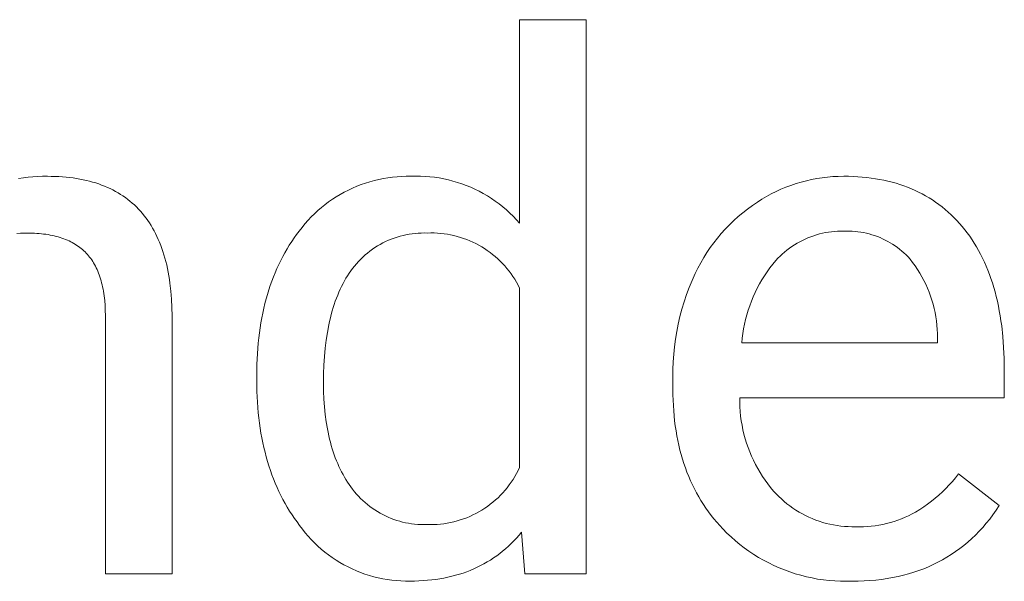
# Model space of a CAD drawing. Header units: millimetres. Extents: x 0 to 5466, y 0 to 3819.
# Drawn here: x 3908.2 to 4005.2, y 431.2 to 486.5 of the extents above; entities that cross this region are included whole.
import ezdxf

# ---------------------------------------------------------------- set-up
doc = ezdxf.new("R2010")
doc.units = ezdxf.units.MM
doc.header["$MEASUREMENT"] = 0
doc.layers.add('Domyślny', color=7, linetype='Continuous', true_color=0x000000)

msp = doc.modelspace()

# ---------------------------------------------------------------- linework, layer by layer
at = {"layer": 'Domyślny', "color": 18, "lineweight": 15, "true_color": 0x000000}
for p, q in [((3957.429, 466.45), (3957.429, 486.507)), ((3957.429, 486.507), (3963.999, 486.507)), ((3963.999, 486.507), (3963.999, 431.906)), ((3908.1, 470.858), (3908.568, 470.934)), ((3908.568, 470.934), (3909.038, 470.994)), ((3909.038, 470.994), (3909.51, 471.038)), ((3909.51, 471.038), (3909.984, 471.067)), ((3909.984, 471.067), (3910.458, 471.079)), ((3910.458, 471.079), (3910.932, 471.075)), ((3910.932, 471.075), (3911.311, 471.072)), ((3911.311, 471.072), (3911.683, 471.062)), ((3911.683, 471.062), (3912.05, 471.045)), ((3912.05, 471.045), (3912.41, 471.021)), ((3912.41, 471.021), (3912.765, 470.991)), ((3912.765, 470.991), (3913.113, 470.954)), ((3913.113, 470.954), (3913.456, 470.91)), ((3913.456, 470.91), (3913.793, 470.86)), ((3913.793, 470.86), (3914.124, 470.803)), ((3914.124, 470.803), (3914.449, 470.739)), ((3914.449, 470.739), (3914.768, 470.669)), ((3914.768, 470.669), (3915.081, 470.591)), ((3915.081, 470.591), (3915.388, 470.507)), ((3915.388, 470.507), (3915.689, 470.417)), ((3915.689, 470.417), (3915.984, 470.319)), ((3915.984, 470.319), (3916.274, 470.215)), ((3941.401, 470.094), (3941.825, 470.259)), ((3941.825, 470.259), (3942.254, 470.409)), ((3942.254, 470.409), (3942.688, 470.544)), ((3942.688, 470.544), (3943.126, 470.664)), ((3943.126, 470.664), (3943.568, 470.769)), ((3943.568, 470.769), (3944.014, 470.858)), ((3944.014, 470.858), (3944.462, 470.933)), ((3944.462, 470.933), (3944.912, 470.992)), ((3944.912, 470.992), (3945.365, 471.036)), ((3945.365, 471.036), (3945.818, 471.064)), ((3945.818, 471.064), (3946.272, 471.076)), ((3946.272, 471.076), (3946.727, 471.073)), ((3946.727, 471.073), (3947.191, 471.086)), ((3947.191, 471.086), (3947.655, 471.083)), ((3947.655, 471.083), (3948.119, 471.064)), ((3948.119, 471.064), (3948.581, 471.029)), ((3948.581, 471.029), (3949.043, 470.977)), ((3949.043, 470.977), (3949.502, 470.91)), ((3949.502, 470.91), (3949.958, 470.826)), ((3949.958, 470.826), (3950.412, 470.727)), ((3950.412, 470.727), (3950.861, 470.612)), ((3950.861, 470.612), (3951.306, 470.481)), ((3951.306, 470.481), (3951.747, 470.335)), ((3951.747, 470.335), (3952.182, 470.173)), ((3984.149, 470.184), (3984.65, 470.354)), ((3984.65, 470.354), (3985.157, 470.506)), ((3985.157, 470.506), (3985.67, 470.64)), ((3985.67, 470.64), (3986.186, 470.757)), ((3986.186, 470.757), (3986.706, 470.856)), ((3986.706, 470.856), (3987.229, 470.937)), ((3987.229, 470.937), (3987.755, 471)), ((3987.755, 471), (3988.283, 471.044)), ((3988.283, 471.044), (3988.812, 471.071)), ((3988.812, 471.071), (3989.341, 471.079)), ((3989.341, 471.079), (3989.807, 471.074)), ((3989.807, 471.074), (3990.266, 471.059)), ((3990.266, 471.059), (3990.719, 471.035)), ((3990.719, 471.035), (3991.165, 471.002)), ((3991.165, 471.002), (3991.605, 470.959)), ((3991.605, 470.959), (3992.038, 470.906)), ((3992.038, 470.906), (3992.464, 470.843)), ((3992.464, 470.843), (3992.884, 470.771)), ((3992.884, 470.771), (3993.297, 470.689)), ((3993.297, 470.689), (3993.704, 470.598)), ((3993.704, 470.598), (3994.104, 470.497)), ((3994.104, 470.497), (3994.498, 470.386)), ((3994.498, 470.386), (3994.885, 470.265)), ((3994.885, 470.265), (3995.265, 470.135)), ((3916.274, 470.215), (3916.557, 470.104)), ((3916.557, 470.104), (3916.835, 469.987)), ((3916.835, 469.987), (3917.106, 469.862)), ((3917.106, 469.862), (3917.372, 469.731)), ((3917.372, 469.731), (3917.632, 469.594)), ((3917.632, 469.594), (3917.886, 469.449)), ((3917.886, 469.449), (3918.133, 469.298)), ((3918.133, 469.298), (3918.375, 469.14)), ((3939.381, 469.061), (3939.77, 469.295)), ((3939.77, 469.295), (3940.168, 469.516)), ((3940.168, 469.516), (3940.572, 469.723)), ((3940.572, 469.723), (3940.983, 469.916)), ((3940.983, 469.916), (3941.401, 470.094)), ((3952.182, 470.173), (3952.611, 469.997)), ((3952.611, 469.997), (3953.034, 469.805)), ((3953.034, 469.805), (3953.45, 469.599)), ((3953.45, 469.599), (3953.858, 469.379)), ((3953.858, 469.379), (3954.259, 469.144)), ((3981.744, 469.084), (3982.209, 469.337)), ((3982.209, 469.337), (3982.683, 469.574)), ((3982.683, 469.574), (3983.164, 469.794)), ((3983.164, 469.794), (3983.653, 469.998)), ((3983.653, 469.998), (3984.149, 470.184)), ((3995.265, 470.135), (3995.639, 469.995)), ((3995.639, 469.995), (3996.007, 469.846)), ((3996.007, 469.846), (3996.368, 469.686)), ((3996.368, 469.686), (3996.723, 469.517)), ((3996.723, 469.517), (3997.071, 469.339)), ((3997.071, 469.339), (3997.412, 469.15)), ((3918.375, 469.14), (3918.611, 468.976)), ((3918.611, 468.976), (3918.842, 468.804)), ((3918.842, 468.804), (3919.066, 468.626)), ((3919.066, 468.626), (3919.284, 468.441)), ((3919.284, 468.441), (3919.497, 468.25)), ((3938.264, 468.281), (3938.627, 468.554)), ((3938.627, 468.554), (3939, 468.814)), ((3939, 468.814), (3939.381, 469.061)), ((3954.259, 469.144), (3954.651, 468.896)), ((3954.651, 468.896), (3955.034, 468.634)), ((3955.034, 468.634), (3955.408, 468.359)), ((3955.408, 468.359), (3955.771, 468.071)), ((3980.353, 468.201), (3980.842, 468.531)), ((3980.842, 468.531), (3981.288, 468.815)), ((3981.288, 468.815), (3981.744, 469.084)), ((3997.412, 469.15), (3997.747, 468.952)), ((3997.747, 468.952), (3998.076, 468.744)), ((3998.076, 468.744), (3998.398, 468.527)), ((3998.398, 468.527), (3998.714, 468.299)), ((3998.714, 468.299), (3999.023, 468.062)), ((3919.497, 468.25), (3919.703, 468.052)), ((3919.703, 468.052), (3919.904, 467.847)), ((3919.904, 467.847), (3920.098, 467.635)), ((3920.098, 467.635), (3920.287, 467.417)), ((3920.287, 467.417), (3920.47, 467.192)), ((3936.91, 467.07), (3937.233, 467.39)), ((3937.233, 467.39), (3937.566, 467.699)), ((3937.566, 467.699), (3937.91, 467.996)), ((3937.91, 467.996), (3938.264, 468.281)), ((3955.771, 468.071), (3956.125, 467.77)), ((3956.125, 467.77), (3956.468, 467.457)), ((3956.468, 467.457), (3956.8, 467.133)), ((3978.959, 467.112), (3979.411, 467.491)), ((3979.411, 467.491), (3979.876, 467.854)), ((3979.876, 467.854), (3980.353, 468.201)), ((3999.023, 468.062), (3999.326, 467.815)), ((3999.326, 467.815), (3999.622, 467.558)), ((3999.622, 467.558), (3999.912, 467.292)), ((3920.47, 467.192), (3920.647, 466.96)), ((3920.647, 466.96), (3920.818, 466.721)), ((3920.818, 466.721), (3920.983, 466.476)), ((3920.983, 466.476), (3921.143, 466.224)), ((3936.01, 466.047), (3936.298, 466.398)), ((3936.298, 466.398), (3936.598, 466.739)), ((3936.598, 466.739), (3936.91, 467.07)), ((3956.8, 467.133), (3957.12, 466.797)), ((3957.12, 466.797), (3957.429, 466.45)), ((3978.097, 466.308), (3978.521, 466.718)), ((3978.521, 466.718), (3978.959, 467.112)), ((3999.912, 467.292), (4000.195, 467.016)), ((4000.195, 467.016), (4000.473, 466.73)), ((4000.473, 466.73), (4000.743, 466.434)), ((4000.743, 466.434), (4001.007, 466.128)), ((3908.269, 465.478), (3907.939, 465.456)), ((3908.6, 465.488), (3908.269, 465.478)), ((3908.93, 465.488), (3908.6, 465.488)), ((3909.417, 465.48), (3908.93, 465.488)), ((3909.654, 465.47), (3909.417, 465.48)), ((3909.887, 465.456), (3909.654, 465.47)), ((3910.117, 465.438), (3909.887, 465.456)), ((3910.342, 465.417), (3910.117, 465.438)), ((3910.563, 465.391), (3910.342, 465.417)), ((3910.78, 465.362), (3910.563, 465.391)), ((3921.143, 466.224), (3921.296, 465.966)), ((3921.296, 465.966), (3921.444, 465.7)), ((3921.444, 465.7), (3921.585, 465.428)), ((3921.585, 465.428), (3921.721, 465.149)), ((3935.477, 465.346), (3935.734, 465.686)), ((3935.734, 465.686), (3936.01, 466.047)), ((3946.839, 465.413), (3946.54, 465.368)), ((3947.139, 465.449), (3946.839, 465.413)), ((3947.44, 465.473), (3947.139, 465.449)), ((3947.742, 465.488), (3947.44, 465.473)), ((3948.045, 465.492), (3947.742, 465.488)), ((3948.347, 465.486), (3948.045, 465.492)), ((3948.676, 465.494), (3948.347, 465.486)), ((3949.005, 465.49), (3948.676, 465.494)), ((3949.334, 465.475), (3949.005, 465.49)), ((3949.662, 465.45), (3949.334, 465.475)), ((3949.989, 465.413), (3949.662, 465.45)), ((3950.315, 465.365), (3949.989, 465.413)), ((3976.912, 464.995), (3977.292, 465.446)), ((3977.292, 465.446), (3977.687, 465.884)), ((3977.687, 465.884), (3978.097, 466.308)), ((3986.963, 465.392), (3986.674, 465.311)), ((3987.255, 465.463), (3986.963, 465.392)), ((3987.549, 465.523), (3987.255, 465.463)), ((3987.845, 465.574), (3987.549, 465.523)), ((3988.142, 465.614), (3987.845, 465.574)), ((3988.441, 465.644), (3988.142, 465.614)), ((3988.741, 465.664), (3988.441, 465.644)), ((3989.041, 465.674), (3988.741, 465.664)), ((3989.341, 465.673), (3989.041, 465.674)), ((3989.623, 465.681), (3989.341, 465.673)), ((3989.904, 465.679), (3989.623, 465.681)), ((3990.186, 465.667), (3989.904, 465.679)), ((3990.467, 465.646), (3990.186, 465.667)), ((3990.747, 465.616), (3990.467, 465.646)), ((3991.026, 465.576), (3990.747, 465.616)), ((3991.303, 465.526), (3991.026, 465.576)), ((3991.578, 465.467), (3991.303, 465.526)), ((3991.852, 465.399), (3991.578, 465.467)), ((3992.123, 465.321), (3991.852, 465.399)), ((4001.007, 466.128), (4001.263, 465.815)), ((4001.263, 465.815), (4001.51, 465.494)), ((4001.51, 465.494), (4001.749, 465.165)), ((3910.992, 465.329), (3910.78, 465.362)), ((3911.201, 465.291), (3910.992, 465.329)), ((3911.406, 465.25), (3911.201, 465.291)), ((3911.606, 465.205), (3911.406, 465.25)), ((3911.803, 465.157), (3911.606, 465.205)), ((3911.995, 465.104), (3911.803, 465.157)), ((3912.184, 465.047), (3911.995, 465.104)), ((3912.368, 464.987), (3912.184, 465.047)), ((3912.548, 464.923), (3912.368, 464.987)), ((3912.724, 464.855), (3912.548, 464.923)), ((3912.896, 464.783), (3912.724, 464.855)), ((3913.064, 464.707), (3912.896, 464.783)), ((3913.227, 464.628), (3913.064, 464.707)), ((3913.387, 464.545), (3913.227, 464.628)), ((3913.542, 464.457), (3913.387, 464.545)), ((3913.693, 464.367), (3913.542, 464.457)), ((3921.721, 465.149), (3921.851, 464.864)), ((3921.851, 464.864), (3921.975, 464.572)), ((3921.975, 464.572), (3922.093, 464.273)), ((3934.754, 464.287), (3934.987, 464.647)), ((3934.987, 464.647), (3935.228, 465)), ((3935.228, 465), (3935.477, 465.346)), ((3943.97, 464.509), (3943.704, 464.366)), ((3944.241, 464.643), (3943.97, 464.509)), ((3944.516, 464.768), (3944.241, 464.643)), ((3944.796, 464.883), (3944.516, 464.768)), ((3945.079, 464.989), (3944.796, 464.883)), ((3945.366, 465.085), (3945.079, 464.989)), ((3945.656, 465.171), (3945.366, 465.085)), ((3945.948, 465.247), (3945.656, 465.171)), ((3946.243, 465.312), (3945.948, 465.247)), ((3946.54, 465.368), (3946.243, 465.312)), ((3950.639, 465.305), (3950.315, 465.365)), ((3950.96, 465.235), (3950.639, 465.305)), ((3951.279, 465.154), (3950.96, 465.235)), ((3951.595, 465.062), (3951.279, 465.154)), ((3951.908, 464.96), (3951.595, 465.062)), ((3952.217, 464.846), (3951.908, 464.96)), ((3952.522, 464.723), (3952.217, 464.846)), ((3952.823, 464.589), (3952.522, 464.723)), ((3953.119, 464.445), (3952.823, 464.589)), ((3953.41, 464.291), (3953.119, 464.445)), ((3976.202, 464.054), (3976.549, 464.53)), ((3976.549, 464.53), (3976.912, 464.995)), ((3984.75, 464.478), (3984.493, 464.322)), ((3985.012, 464.625), (3984.75, 464.478)), ((3985.278, 464.763), (3985.012, 464.625)), ((3985.549, 464.892), (3985.278, 464.763)), ((3985.825, 465.011), (3985.549, 464.892)), ((3986.104, 465.121), (3985.825, 465.011)), ((3986.387, 465.221), (3986.104, 465.121)), ((3986.674, 465.311), (3986.387, 465.221)), ((3992.391, 465.234), (3992.123, 465.321)), ((3992.655, 465.138), (3992.391, 465.234)), ((3992.917, 465.034), (3992.655, 465.138)), ((3993.175, 464.92), (3992.917, 465.034)), ((3993.429, 464.798), (3993.175, 464.92)), ((3993.678, 464.667), (3993.429, 464.798)), ((3993.923, 464.527), (3993.678, 464.667)), ((3994.163, 464.38), (3993.923, 464.527)), ((4001.749, 465.165), (4001.98, 464.827)), ((4001.98, 464.827), (4002.203, 464.481)), ((4002.203, 464.481), (4002.418, 464.127)), ((3913.84, 464.272), (3913.693, 464.367)), ((3913.983, 464.173), (3913.84, 464.272)), ((3914.122, 464.071), (3913.983, 464.173)), ((3914.257, 463.965), (3914.122, 464.071)), ((3914.388, 463.855), (3914.257, 463.965)), ((3914.514, 463.742), (3914.388, 463.855)), ((3914.636, 463.625), (3914.514, 463.742)), ((3914.754, 463.504), (3914.636, 463.625)), ((3914.87, 463.379), (3914.754, 463.504)), ((3922.093, 464.273), (3922.205, 463.967)), ((3922.205, 463.967), (3922.311, 463.654)), ((3922.311, 463.654), (3922.411, 463.335)), ((3934.105, 463.166), (3934.314, 463.546)), ((3934.314, 463.546), (3934.53, 463.92)), ((3934.53, 463.92), (3934.754, 464.287)), ((3942.456, 463.517), (3942.225, 463.323)), ((3942.694, 463.704), (3942.456, 463.517)), ((3942.938, 463.882), (3942.694, 463.704)), ((3943.188, 464.052), (3942.938, 463.882)), ((3943.443, 464.214), (3943.188, 464.052)), ((3943.704, 464.366), (3943.443, 464.214)), ((3953.695, 464.127), (3953.41, 464.291)), ((3953.975, 463.953), (3953.695, 464.127)), ((3954.249, 463.77), (3953.975, 463.953)), ((3954.516, 463.578), (3954.249, 463.77)), ((3954.777, 463.377), (3954.516, 463.578)), ((3975.559, 463.065), (3975.872, 463.565)), ((3975.872, 463.565), (3976.202, 464.054)), ((3983.524, 463.614), (3983.298, 463.416)), ((3983.757, 463.803), (3983.524, 463.614)), ((3983.997, 463.984), (3983.757, 463.803)), ((3984.242, 464.157), (3983.997, 463.984)), ((3984.493, 464.322), (3984.242, 464.157)), ((3994.398, 464.224), (3994.163, 464.38)), ((3994.627, 464.061), (3994.398, 464.224)), ((3994.851, 463.89), (3994.627, 464.061)), ((3995.068, 463.711), (3994.851, 463.89)), ((3995.28, 463.525), (3995.068, 463.711)), ((3995.485, 463.332), (3995.28, 463.525)), ((4002.418, 464.127), (4002.624, 463.765)), ((4002.624, 463.765), (4002.823, 463.394)), ((3914.982, 463.249), (3914.87, 463.379)), ((3915.091, 463.116), (3914.982, 463.249)), ((3915.196, 462.977), (3915.091, 463.116)), ((3915.297, 462.835), (3915.196, 462.977)), ((3915.394, 462.688), (3915.297, 462.835)), ((3915.487, 462.537), (3915.394, 462.688)), ((3915.577, 462.381), (3915.487, 462.537)), ((3922.411, 463.335), (3922.506, 463.01)), ((3922.506, 463.01), (3922.594, 462.677)), ((3922.594, 462.677), (3922.677, 462.338)), ((3933.713, 462.385), (3933.905, 462.779)), ((3933.905, 462.779), (3934.105, 463.166)), ((3941.371, 462.468), (3941.176, 462.237)), ((3941.573, 462.693), (3941.371, 462.468)), ((3941.783, 462.91), (3941.573, 462.693)), ((3942, 463.12), (3941.783, 462.91)), ((3942.225, 463.323), (3942, 463.12)), ((3955.03, 463.167), (3954.777, 463.377)), ((3955.276, 462.948), (3955.03, 463.167)), ((3955.515, 462.721), (3955.276, 462.948)), ((3955.746, 462.487), (3955.515, 462.721)), ((3955.969, 462.244), (3955.746, 462.487)), ((3974.986, 462.035), (3975.263, 462.555)), ((3975.263, 462.555), (3975.559, 463.065)), ((3982.662, 462.779), (3982.363, 462.417)), ((3982.866, 462.999), (3982.662, 462.779)), ((3983.079, 463.211), (3982.866, 462.999)), ((3983.298, 463.416), (3983.079, 463.211)), ((3995.683, 463.132), (3995.485, 463.332)), ((3995.875, 462.925), (3995.683, 463.132)), ((3996.13, 462.592), (3995.875, 462.925)), ((3996.375, 462.251), (3996.13, 462.592)), ((4002.823, 463.394), (4003.013, 463.015)), ((4003.013, 463.015), (4003.196, 462.628)), ((4003.196, 462.628), (4003.37, 462.232)), ((3915.664, 462.221), (3915.577, 462.381)), ((3915.746, 462.057), (3915.664, 462.221)), ((3915.825, 461.889), (3915.746, 462.057)), ((3915.9, 461.716), (3915.825, 461.889)), ((3915.972, 461.538), (3915.9, 461.716)), ((3916.04, 461.357), (3915.972, 461.538)), ((3922.677, 462.338), (3922.754, 461.992)), ((3922.754, 461.992), (3922.825, 461.639)), ((3922.825, 461.639), (3922.89, 461.28)), ((3933.186, 461.162), (3933.353, 461.576)), ((3933.353, 461.576), (3933.529, 461.984)), ((3933.529, 461.984), (3933.713, 462.385)), ((3940.647, 461.519), (3940.488, 461.276)), ((3940.812, 461.755), (3940.647, 461.519)), ((3940.99, 461.999), (3940.812, 461.755)), ((3941.176, 462.237), (3940.99, 461.999)), ((3956.183, 461.994), (3955.969, 462.244)), ((3956.389, 461.737), (3956.183, 461.994)), ((3956.585, 461.473), (3956.389, 461.737)), ((3974.417, 460.818), (3974.726, 461.505)), ((3974.726, 461.505), (3974.986, 462.035)), ((3981.802, 461.663), (3981.541, 461.272)), ((3982.076, 462.044), (3981.802, 461.663)), ((3982.363, 462.417), (3982.076, 462.044)), ((3996.607, 461.902), (3996.375, 462.251)), ((3996.828, 461.546), (3996.607, 461.902)), ((3997.037, 461.182), (3996.828, 461.546)), ((4003.37, 462.232), (4003.536, 461.828)), ((4003.536, 461.828), (4003.694, 461.416)), ((3916.104, 461.171), (3916.04, 461.357)), ((3916.165, 460.981), (3916.104, 461.171)), ((3916.222, 460.786), (3916.165, 460.981)), ((3916.275, 460.587), (3916.222, 460.786)), ((3916.325, 460.384), (3916.275, 460.587)), ((3922.89, 461.28), (3922.949, 460.913)), ((3922.949, 460.913), (3923.002, 460.54)), ((3923.002, 460.54), (3923.091, 459.775)), ((3932.875, 460.313), (3933.026, 460.741)), ((3933.026, 460.741), (3933.186, 461.162)), ((3940.184, 460.769), (3940.04, 460.505)), ((3940.333, 461.026), (3940.184, 460.769)), ((3940.488, 461.276), (3940.333, 461.026)), ((3956.773, 461.203), (3956.585, 461.473)), ((3956.951, 460.926), (3956.773, 461.203)), ((3957.12, 460.644), (3956.951, 460.926)), ((3957.279, 460.355), (3957.12, 460.644)), ((3974.13, 460.121), (3974.417, 460.818)), ((3981.293, 460.873), (3981.058, 460.467)), ((3981.541, 461.272), (3981.293, 460.873)), ((3997.233, 460.811), (3997.037, 461.182)), ((3997.417, 460.434), (3997.233, 460.811)), ((4003.694, 461.416), (4003.844, 460.995)), ((4003.844, 460.995), (4003.986, 460.566)), ((4003.986, 460.566), (4004.12, 460.129)), ((3916.371, 460.177), (3916.325, 460.384)), ((3916.414, 459.965), (3916.371, 460.177)), ((3916.453, 459.749), (3916.414, 459.965)), ((3916.489, 459.528), (3916.453, 459.749)), ((3923.091, 459.775), (3923.157, 458.982)), ((3932.597, 459.436), (3932.732, 459.878)), ((3932.732, 459.878), (3932.875, 460.313)), ((3939.638, 459.67), (3939.515, 459.378)), ((3939.767, 459.956), (3939.638, 459.67)), ((3939.901, 460.234), (3939.767, 459.956)), ((3940.04, 460.505), (3939.901, 460.234)), ((3957.429, 460.062), (3957.279, 460.355)), ((3957.429, 442.39), (3957.429, 460.062)), ((3973.866, 459.415), (3974.13, 460.121)), ((3980.629, 459.631), (3980.435, 459.202)), ((3980.836, 460.052), (3980.629, 459.631)), ((3981.058, 460.467), (3980.836, 460.052)), ((3997.588, 460.051), (3997.417, 460.434)), ((3997.745, 459.663), (3997.588, 460.051)), ((3997.89, 459.269), (3997.745, 459.663)), ((4004.12, 460.129), (4004.245, 459.683)), ((4004.245, 459.683), (4004.363, 459.229)), ((3916.52, 459.304), (3916.489, 459.528)), ((3916.573, 458.841), (3916.52, 459.304)), ((3916.612, 458.362), (3916.573, 458.841)), ((3923.157, 458.982), (3923.199, 458.162)), ((3932.351, 458.533), (3932.47, 458.988)), ((3932.47, 458.988), (3932.597, 459.436)), ((3939.284, 458.771), (3939.176, 458.457)), ((3939.397, 459.078), (3939.284, 458.771)), ((3939.515, 459.378), (3939.397, 459.078)), ((3973.407, 457.979), (3973.625, 458.701)), ((3973.625, 458.701), (3973.866, 459.415)), ((3980.256, 458.768), (3980.091, 458.328)), ((3980.435, 459.202), (3980.256, 458.768)), ((3998.022, 458.871), (3997.89, 459.269)), ((3998.14, 458.469), (3998.022, 458.871)), ((4004.363, 459.229), (4004.472, 458.767)), ((4004.472, 458.767), (4004.574, 458.296)), ((3916.637, 457.866), (3916.612, 458.362)), ((3916.647, 457.352), (3916.637, 457.866)), ((3923.199, 458.162), (3923.218, 457.316)), ((3932.138, 457.603), (3932.24, 458.071)), ((3932.24, 458.071), (3932.351, 458.533)), ((3938.975, 457.809), (3938.883, 457.474)), ((3939.073, 458.137), (3938.975, 457.809)), ((3939.176, 458.457), (3939.073, 458.137)), ((3973.213, 457.251), (3973.407, 457.979)), ((3979.941, 457.883), (3979.806, 457.433)), ((3980.091, 458.328), (3979.941, 457.883)), ((3998.244, 458.062), (3998.14, 458.469)), ((3998.335, 457.653), (3998.244, 458.062)), ((3998.412, 457.241), (3998.335, 457.653)), ((4004.574, 458.296), (4004.667, 457.817)), ((4004.667, 457.817), (4004.752, 457.329)), ((3916.647, 431.908), (3916.647, 457.352)), ((3923.218, 457.316), (3923.218, 431.908)), ((3931.958, 456.645), (3932.044, 457.127)), ((3932.044, 457.127), (3932.138, 457.603)), ((3938.714, 456.783), (3938.638, 456.427)), ((3938.796, 457.132), (3938.714, 456.783)), ((3938.883, 457.474), (3938.796, 457.132)), ((3973.042, 456.517), (3973.213, 457.251)), ((3979.686, 456.979), (3979.581, 456.521)), ((3979.806, 457.433), (3979.686, 456.979)), ((3998.475, 456.826), (3998.412, 457.241)), ((3998.524, 456.41), (3998.475, 456.826)), ((4004.752, 457.329), (4004.829, 456.833)), ((4004.829, 456.833), (4004.898, 456.328)), ((3931.81, 455.661), (3931.88, 456.156)), ((3931.88, 456.156), (3931.958, 456.645)), ((3938.5, 455.693), (3938.384, 454.932)), ((3938.638, 456.427), (3938.5, 455.693)), ((3972.773, 455.033), (3972.896, 455.777)), ((3972.896, 455.777), (3973.042, 456.517)), ((3979.491, 456.06), (3979.416, 455.596)), ((3979.581, 456.521), (3979.491, 456.06)), ((3998.559, 455.992), (3998.524, 456.41)), ((3998.58, 455.573), (3998.559, 455.992)), ((4004.898, 456.328), (4005.011, 455.294)), ((3931.695, 454.649), (3931.749, 455.158)), ((3931.749, 455.158), (3931.81, 455.661)), ((3938.384, 454.932), (3938.288, 454.143)), ((3972.674, 454.286), (3972.773, 455.033)), ((3979.357, 455.13), (3979.313, 454.662)), ((3979.416, 455.596), (3979.357, 455.13)), ((3998.587, 455.153), (3998.58, 455.573)), ((3998.587, 454.662), (3998.587, 455.153)), ((4005.011, 455.294), (4005.092, 454.225)), ((3931.613, 453.611), (3931.695, 454.649)), ((3938.288, 454.143), (3938.214, 453.326)), ((3972.6, 453.536), (3972.674, 454.286)), ((3979.313, 454.662), (3998.587, 454.662)), ((4005.092, 454.225), (4005.141, 453.123)), ((3931.564, 452.546), (3931.613, 453.611)), ((3938.214, 453.326), (3938.161, 452.481)), ((3972.525, 452.031), (3972.55, 452.784)), ((3972.55, 452.784), (3972.6, 453.536)), ((4005.141, 453.123), (4005.157, 451.987)), ((3931.548, 451.453), (3931.564, 452.546)), ((3938.161, 452.481), (3938.129, 451.608)), ((3972.524, 451.277), (3972.525, 452.031)), ((4005.157, 451.987), (4005.157, 449.257)), ((3931.548, 450.962), (3931.548, 451.453)), ((3931.564, 449.873), (3931.548, 450.962)), ((3938.129, 451.608), (3938.118, 450.707)), ((3972.524, 450.076), (3972.524, 451.277)), ((3931.614, 448.81), (3931.564, 449.873)), ((3938.118, 450.707), (3938.129, 449.899)), ((3938.129, 449.899), (3938.161, 449.113)), ((3972.529, 449.541), (3972.524, 450.076)), ((3938.161, 449.113), (3938.214, 448.35)), ((3972.543, 449.014), (3972.529, 449.541)), ((3972.567, 448.493), (3972.543, 449.014)), ((3979.112, 449.257), (3979.111, 448.802)), ((4005.157, 449.257), (3979.112, 449.257)), ((3931.697, 447.774), (3931.614, 448.81)), ((3938.214, 448.35), (3938.288, 447.609)), ((3972.601, 447.979), (3972.567, 448.493)), ((3972.644, 447.472), (3972.601, 447.979)), ((3979.111, 448.802), (3979.124, 448.348)), ((3979.124, 448.348), (3979.153, 447.894)), ((3931.751, 447.266), (3931.697, 447.774)), ((3931.813, 446.764), (3931.751, 447.266)), ((3938.288, 447.609), (3938.384, 446.89)), ((3972.697, 446.972), (3972.644, 447.472)), ((3972.759, 446.478), (3972.697, 446.972)), ((3979.153, 447.894), (3979.197, 447.442)), ((3979.197, 447.442), (3979.256, 446.991)), ((3979.256, 446.991), (3979.33, 446.543)), ((3931.884, 446.269), (3931.813, 446.764)), ((3931.963, 445.78), (3931.884, 446.269)), ((3938.384, 446.89), (3938.5, 446.194)), ((3938.5, 446.194), (3938.566, 445.855)), ((3972.831, 445.991), (3972.759, 446.478)), ((3972.913, 445.511), (3972.831, 445.991)), ((3979.33, 446.543), (3979.419, 446.097)), ((3979.419, 446.097), (3979.523, 445.654)), ((3932.05, 445.298), (3931.963, 445.78)), ((3932.145, 444.822), (3932.05, 445.298)), ((3938.566, 445.855), (3938.638, 445.52)), ((3938.638, 445.52), (3938.714, 445.192)), ((3938.714, 445.192), (3938.796, 444.869)), ((3973.004, 445.037), (3972.913, 445.511)), ((3973.105, 444.57), (3973.004, 445.037)), ((3979.523, 445.654), (3979.642, 445.216)), ((3979.642, 445.216), (3979.775, 444.781)), ((3932.248, 444.353), (3932.145, 444.822)), ((3932.36, 443.891), (3932.248, 444.353)), ((3938.796, 444.869), (3938.883, 444.552)), ((3938.883, 444.552), (3938.975, 444.241)), ((3938.975, 444.241), (3939.073, 443.935)), ((3973.215, 444.11), (3973.105, 444.57)), ((3973.335, 443.657), (3973.215, 444.11)), ((3979.775, 444.781), (3979.923, 444.351)), ((3979.923, 444.351), (3980.085, 443.926)), ((3932.48, 443.435), (3932.36, 443.891)), ((3932.608, 442.986), (3932.48, 443.435)), ((3939.073, 443.935), (3939.176, 443.635)), ((3939.176, 443.635), (3939.284, 443.34)), ((3939.284, 443.34), (3939.397, 443.052)), ((3973.465, 443.211), (3973.335, 443.657)), ((3973.604, 442.771), (3973.465, 443.211)), ((3980.085, 443.926), (3980.261, 443.507)), ((3980.261, 443.507), (3980.451, 443.094)), ((3980.451, 443.094), (3980.655, 442.688)), ((3932.744, 442.543), (3932.608, 442.986)), ((3932.889, 442.106), (3932.744, 442.543)), ((3933.042, 441.676), (3932.889, 442.106)), ((3939.397, 443.052), (3939.515, 442.769)), ((3939.515, 442.769), (3939.638, 442.491)), ((3939.638, 442.491), (3939.767, 442.22)), ((3939.767, 442.22), (3939.901, 441.954)), ((3957.284, 442.088), (3957.429, 442.39)), ((3973.752, 442.338), (3973.604, 442.771)), ((3973.911, 441.912), (3973.752, 442.338)), ((3980.655, 442.688), (3980.872, 442.289)), ((3980.872, 442.289), (3981.102, 441.897)), ((3933.203, 441.253), (3933.042, 441.676)), ((3933.372, 440.836), (3933.203, 441.253)), ((3939.901, 441.954), (3940.04, 441.694)), ((3940.04, 441.694), (3940.184, 441.439)), ((3940.184, 441.439), (3940.333, 441.19)), ((3940.333, 441.19), (3940.488, 440.947)), ((3956.605, 440.935), (3956.79, 441.214)), ((3956.79, 441.214), (3956.965, 441.5)), ((3956.965, 441.5), (3957.13, 441.791)), ((3957.13, 441.791), (3957.284, 442.088)), ((3974.079, 441.493), (3973.911, 441.912)), ((3974.256, 441.08), (3974.079, 441.493)), ((3981.102, 441.897), (3981.346, 441.513)), ((3981.346, 441.513), (3981.602, 441.138)), ((3981.602, 441.138), (3981.87, 440.771)), ((4000.047, 441.02), (4000.351, 441.384)), ((4000.351, 441.384), (4000.643, 441.758)), ((4000.643, 441.758), (4004.666, 438.628)), ((3933.549, 440.425), (3933.372, 440.836)), ((3933.734, 440.021), (3933.549, 440.425)), ((3940.488, 440.947), (3940.647, 440.71)), ((3940.647, 440.71), (3940.812, 440.479)), ((3940.812, 440.479), (3940.99, 440.237)), ((3940.99, 440.237), (3941.175, 440.002)), ((3955.994, 440.139), (3956.207, 440.397)), ((3956.207, 440.397), (3956.411, 440.663)), ((3956.411, 440.663), (3956.605, 440.935)), ((3974.444, 440.674), (3974.256, 441.08)), ((3974.64, 440.275), (3974.444, 440.674)), ((3974.847, 439.883), (3974.64, 440.275)), ((3981.87, 440.771), (3982.151, 440.413)), ((3982.151, 440.413), (3982.443, 440.065)), ((3999.066, 439.989), (3999.404, 440.322)), ((3999.404, 440.322), (3999.731, 440.665)), ((3999.731, 440.665), (4000.047, 441.02)), ((3933.928, 439.624), (3933.734, 440.021)), ((3934.13, 439.233), (3933.928, 439.624)), ((3934.34, 438.848), (3934.13, 439.233)), ((3941.175, 440.002), (3941.369, 439.773)), ((3941.369, 439.773), (3941.571, 439.55)), ((3941.571, 439.55), (3941.779, 439.335)), ((3941.779, 439.335), (3941.995, 439.127)), ((3955.057, 439.184), (3955.304, 439.411)), ((3955.304, 439.411), (3955.542, 439.645)), ((3955.542, 439.645), (3955.773, 439.888)), ((3955.773, 439.888), (3955.994, 440.139)), ((3975.063, 439.497), (3974.847, 439.883)), ((3975.288, 439.119), (3975.063, 439.497)), ((3982.443, 440.065), (3982.689, 439.798)), ((3982.689, 439.798), (3982.943, 439.539)), ((3982.943, 439.539), (3983.206, 439.289)), ((3983.206, 439.289), (3983.478, 439.048)), ((3997.989, 439.059), (3998.358, 439.357)), ((3998.358, 439.357), (3998.717, 439.667)), ((3998.717, 439.667), (3999.066, 439.989)), ((3934.558, 438.47), (3934.34, 438.848)), ((3934.784, 438.098), (3934.558, 438.47)), ((3941.995, 439.127), (3942.218, 438.926)), ((3942.218, 438.926), (3942.448, 438.733)), ((3942.448, 438.733), (3942.684, 438.548)), ((3942.684, 438.548), (3942.927, 438.372)), ((3942.927, 438.372), (3943.175, 438.203)), ((3953.716, 438.188), (3953.998, 438.368)), ((3953.998, 438.368), (3954.273, 438.558)), ((3954.273, 438.558), (3954.542, 438.758)), ((3954.542, 438.758), (3954.803, 438.967)), ((3954.803, 438.967), (3955.057, 439.184)), ((3975.523, 438.747), (3975.288, 439.119)), ((3975.768, 438.382), (3975.523, 438.747)), ((3976.022, 438.023), (3975.768, 438.382)), ((3983.478, 439.048), (3983.759, 438.817)), ((3983.759, 438.817), (3984.047, 438.596)), ((3984.047, 438.596), (3984.342, 438.385)), ((3984.342, 438.385), (3984.645, 438.184)), ((3996.421, 437.991), (3996.826, 438.238)), ((3996.826, 438.238), (3997.222, 438.499)), ((3997.222, 438.499), (3997.61, 438.773)), ((3997.61, 438.773), (3997.989, 439.059)), ((4004.666, 438.628), (4004.359, 438.171)), ((3935.018, 437.732), (3934.784, 438.098)), ((3935.261, 437.373), (3935.018, 437.732)), ((3935.512, 437.021), (3935.261, 437.373)), ((3943.175, 438.203), (3943.428, 438.043)), ((3943.428, 438.043), (3943.687, 437.892)), ((3943.687, 437.892), (3943.951, 437.749)), ((3943.951, 437.749), (3944.22, 437.616)), ((3944.22, 437.616), (3944.493, 437.492)), ((3944.493, 437.492), (3944.77, 437.377)), ((3944.77, 437.377), (3945.051, 437.272)), ((3945.051, 437.272), (3945.335, 437.176)), ((3951.592, 437.214), (3951.909, 437.321)), ((3951.909, 437.321), (3952.222, 437.439)), ((3952.222, 437.439), (3952.531, 437.568)), ((3952.531, 437.568), (3952.835, 437.707)), ((3952.835, 437.707), (3953.134, 437.857)), ((3953.134, 437.857), (3953.428, 438.018)), ((3953.428, 438.018), (3953.716, 438.188)), ((3976.286, 437.672), (3976.022, 438.023)), ((3976.56, 437.327), (3976.286, 437.672)), ((3976.843, 436.989), (3976.56, 437.327)), ((3984.645, 438.184), (3984.955, 437.995)), ((3984.955, 437.995), (3985.27, 437.816)), ((3985.27, 437.816), (3985.593, 437.648)), ((3985.593, 437.648), (3985.92, 437.491)), ((3985.92, 437.491), (3986.253, 437.346)), ((3986.253, 437.346), (3986.591, 437.213)), ((3994.669, 437.196), (3995.03, 437.331)), ((3995.03, 437.331), (3995.386, 437.478)), ((3995.386, 437.478), (3995.737, 437.637)), ((3995.737, 437.637), (3996.082, 437.808)), ((3996.082, 437.808), (3996.421, 437.991)), ((4003.717, 437.3), (4003.382, 436.886)), ((4004.043, 437.728), (4003.717, 437.3)), ((4004.359, 438.171), (4004.043, 437.728)), ((3935.77, 436.675), (3935.512, 437.021)), ((3936.039, 436.311), (3935.77, 436.675)), ((3936.321, 435.956), (3936.039, 436.311)), ((3945.335, 437.176), (3945.623, 437.09)), ((3945.623, 437.09), (3945.913, 437.014)), ((3945.913, 437.014), (3946.205, 436.948)), ((3946.205, 436.948), (3946.5, 436.891)), ((3946.5, 436.891), (3946.796, 436.845)), ((3946.796, 436.845), (3947.094, 436.809)), ((3947.094, 436.809), (3947.393, 436.783)), ((3947.393, 436.783), (3947.692, 436.767)), ((3947.692, 436.767), (3947.992, 436.761)), ((3947.992, 436.761), (3948.292, 436.766)), ((3948.292, 436.766), (3948.627, 436.758)), ((3948.627, 436.758), (3948.961, 436.763)), ((3948.961, 436.763), (3949.296, 436.779)), ((3949.296, 436.779), (3949.629, 436.807)), ((3949.629, 436.807), (3949.961, 436.846)), ((3949.961, 436.846), (3950.292, 436.897)), ((3950.292, 436.897), (3950.621, 436.959)), ((3950.621, 436.959), (3950.947, 437.033)), ((3950.947, 437.033), (3951.271, 437.117)), ((3951.271, 437.117), (3951.592, 437.214)), ((3977.136, 436.658), (3976.843, 436.989)), ((3977.438, 436.334), (3977.136, 436.658)), ((3977.836, 435.932), (3977.438, 436.334)), ((3986.591, 437.213), (3986.933, 437.091)), ((3986.933, 437.091), (3987.279, 436.982)), ((3987.279, 436.982), (3987.629, 436.884)), ((3987.629, 436.884), (3987.982, 436.799)), ((3987.982, 436.799), (3988.338, 436.726)), ((3988.338, 436.726), (3988.696, 436.666)), ((3988.696, 436.666), (3989.056, 436.618)), ((3989.056, 436.618), (3989.417, 436.583)), ((3989.417, 436.583), (3989.78, 436.56)), ((3989.78, 436.56), (3990.143, 436.55)), ((3990.143, 436.55), (3990.506, 436.553)), ((3990.506, 436.553), (3990.891, 436.546)), ((3990.891, 436.546), (3991.276, 436.553)), ((3991.276, 436.553), (3991.661, 436.572)), ((3991.661, 436.572), (3992.045, 436.605)), ((3992.045, 436.605), (3992.427, 436.651)), ((3992.427, 436.651), (3992.808, 436.71)), ((3992.808, 436.71), (3993.186, 436.781)), ((3993.186, 436.781), (3993.562, 436.866)), ((3993.562, 436.866), (3993.935, 436.963)), ((3993.935, 436.963), (3994.304, 437.073)), ((3994.304, 437.073), (3994.669, 437.196)), ((4003.037, 436.487), (4002.683, 436.102)), ((4003.382, 436.886), (4003.037, 436.487)), ((3936.615, 435.612), (3936.321, 435.956)), ((3936.92, 435.277), (3936.615, 435.612)), ((3957.125, 435.434), (3956.864, 435.156)), ((3957.38, 435.722), (3957.125, 435.434)), ((3957.629, 436.019), (3957.38, 435.722)), ((3957.956, 431.906), (3957.629, 436.019)), ((3978.248, 435.544), (3977.836, 435.932)), ((3978.672, 435.17), (3978.248, 435.544)), ((4001.946, 435.376), (4001.564, 435.034)), ((4002.319, 435.732), (4001.946, 435.376)), ((4002.683, 436.102), (4002.319, 435.732)), ((3937.237, 434.954), (3936.92, 435.277)), ((3937.565, 434.642), (3937.237, 434.954)), ((3937.903, 434.341), (3937.565, 434.642)), ((3956.045, 434.378), (3955.76, 434.138)), ((3956.324, 434.628), (3956.045, 434.378)), ((3956.597, 434.887), (3956.324, 434.628)), ((3956.864, 435.156), (3956.597, 434.887)), ((3979.109, 434.811), (3978.672, 435.17)), ((3979.557, 434.466), (3979.109, 434.811)), ((3980.017, 434.137), (3979.557, 434.466)), ((4000.77, 434.395), (4000.359, 434.097)), ((4001.172, 434.707), (4000.77, 434.395)), ((4001.564, 435.034), (4001.172, 434.707)), ((3938.252, 434.053), (3937.903, 434.341)), ((3938.61, 433.776), (3938.252, 434.053)), ((3938.978, 433.512), (3938.61, 433.776)), ((3939.355, 433.261), (3938.978, 433.512)), ((3954.868, 433.473), (3954.558, 433.271)), ((3955.171, 433.685), (3954.868, 433.473)), ((3955.469, 433.907), (3955.171, 433.685)), ((3955.76, 434.138), (3955.469, 433.907)), ((3980.488, 433.824), (3980.017, 434.137)), ((3980.969, 433.526), (3980.488, 433.824)), ((3981.46, 433.245), (3980.969, 433.526)), ((3999.509, 433.544), (3999.07, 433.289)), ((3999.939, 433.813), (3999.509, 433.544)), ((4000.359, 434.097), (3999.939, 433.813)), ((3939.74, 433.023), (3939.355, 433.261)), ((3940.133, 432.799), (3939.74, 433.023)), ((3940.534, 432.589), (3940.133, 432.799)), ((3940.942, 432.392), (3940.534, 432.589)), ((3953.259, 432.555), (3952.92, 432.4)), ((3953.593, 432.72), (3953.259, 432.555)), ((3953.921, 432.894), (3953.593, 432.72)), ((3954.243, 433.078), (3953.921, 432.894)), ((3954.558, 433.271), (3954.243, 433.078)), ((3981.96, 432.981), (3981.46, 433.245)), ((3982.469, 432.734), (3981.96, 432.981)), ((3982.986, 432.504), (3982.469, 432.734)), ((3983.51, 432.292), (3982.986, 432.504)), ((3997.218, 432.416), (3996.732, 432.234)), ((3997.695, 432.612), (3997.218, 432.416)), ((3998.163, 432.823), (3997.695, 432.612)), ((3998.621, 433.049), (3998.163, 432.823)), ((3999.07, 433.289), (3998.621, 433.049)), ((3923.218, 431.908), (3916.647, 431.908)), ((3941.356, 432.21), (3940.942, 432.392)), ((3941.777, 432.042), (3941.356, 432.21)), ((3942.203, 431.889), (3941.777, 432.042)), ((3942.634, 431.751), (3942.203, 431.889)), ((3943.07, 431.628), (3942.634, 431.751)), ((3943.509, 431.519), (3943.07, 431.628)), ((3943.952, 431.427), (3943.509, 431.519)), ((3949.981, 431.497), (3949.587, 431.426)), ((3950.37, 431.577), (3949.981, 431.497)), ((3950.752, 431.666), (3950.37, 431.577)), ((3951.129, 431.765), (3950.752, 431.666)), ((3951.499, 431.873), (3951.129, 431.765)), ((3951.863, 431.991), (3951.499, 431.873)), ((3952.221, 432.118), (3951.863, 431.991)), ((3952.574, 432.254), (3952.221, 432.118)), ((3952.92, 432.4), (3952.574, 432.254)), ((3963.999, 431.906), (3957.956, 431.906)), ((3984.041, 432.097), (3983.51, 432.292)), ((3984.579, 431.921), (3984.041, 432.097)), ((3985.122, 431.763), (3984.579, 431.921)), ((3985.67, 431.623), (3985.122, 431.763)), ((3986.222, 431.502), (3985.67, 431.623)), ((3986.779, 431.4), (3986.222, 431.502)), ((3993.615, 431.446), (3993.063, 431.366)), ((3994.158, 431.541), (3993.615, 431.446)), ((3994.692, 431.651), (3994.158, 431.541)), ((3995.216, 431.774), (3994.692, 431.651)), ((3995.731, 431.913), (3995.216, 431.774)), ((3996.236, 432.066), (3995.731, 431.913)), ((3996.732, 432.234), (3996.236, 432.066)), ((3944.398, 431.349), (3943.952, 431.427)), ((3944.847, 431.288), (3944.398, 431.349)), ((3945.297, 431.241), (3944.847, 431.288)), ((3945.749, 431.211), (3945.297, 431.241)), ((3946.201, 431.196), (3945.749, 431.211)), ((3946.654, 431.196), (3946.201, 431.196)), ((3947.091, 431.201), (3946.654, 431.196)), ((3947.522, 431.215), (3947.091, 431.201)), ((3947.947, 431.239), (3947.522, 431.215)), ((3948.366, 431.271), (3947.947, 431.239)), ((3948.779, 431.314), (3948.366, 431.271)), ((3949.186, 431.365), (3948.779, 431.314)), ((3949.587, 431.426), (3949.186, 431.365)), ((3987.338, 431.316), (3986.779, 431.4)), ((3987.9, 431.251), (3987.338, 431.316)), ((3988.464, 431.206), (3987.9, 431.251)), ((3989.029, 431.179), (3988.464, 431.206)), ((3989.595, 431.172), (3989.029, 431.179)), ((3990.16, 431.184), (3989.595, 431.172)), ((3990.759, 431.191), (3990.16, 431.184)), ((3991.349, 431.213), (3990.759, 431.191)), ((3991.93, 431.249), (3991.349, 431.213)), ((3992.501, 431.3), (3991.93, 431.249)), ((3993.063, 431.366), (3992.501, 431.3))]:
    msp.add_line(p, q, dxfattribs=at)

doc.saveas('drawing.dxf')
